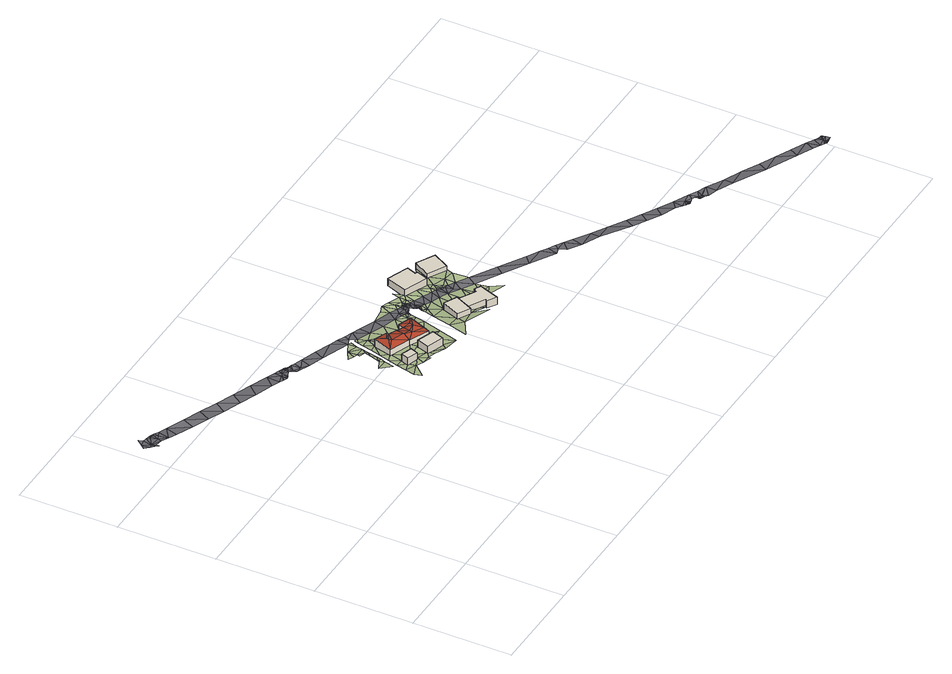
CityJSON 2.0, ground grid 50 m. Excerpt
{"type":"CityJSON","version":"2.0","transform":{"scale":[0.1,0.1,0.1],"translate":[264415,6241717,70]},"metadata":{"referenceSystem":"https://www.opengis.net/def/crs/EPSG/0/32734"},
"CityObjects":{
"building1":{"type":"Building","attributes":{"building":"garage","building:levels":1,"building_height":4.1,"roof_height":82.5,"ground_height":78,"plus_code":"4FRW3F62+RWP"},"geometry":[{"type":"Solid","lod":"1","boundaries":[[[[0,1,2,3]],[[1,4,5,2]],[[4,6,7,5]],[[6,0,3,7]],[[3,2,5,7]],[[6,4,1,0]]]]}]},
"building2":{"type":"Building","attributes":{"address":"40 Hackney Lane University Estate Cape Town","building":"house","building:levels":1,"building_height":4.1,"roof_height":81.2,"ground_height":76.1,"plus_code":"4FRW3F62+VXJ"},"geometry":[{"type":"Solid","lod":"2","boundaries":[[[[8,9,10]],[[10,9,11]],[[12,8,13]],[[12,13,14]],[[10,13,8]],[[14,15,12]],[[14,13,16]],[[14,16,15]],[[13,10,16]],[[16,10,11]],[[16,11,17]],[[18,19,16,17]],[[19,20,15,16]],[[20,21,12,15]],[[21,22,8,12]],[[22,23,9,8]],[[23,24,11,9]],[[24,18,17,11]],[[24,23,22,21,20,19,18]]]],"semantics":{"surfaces":[{"type":"RoofSurface"},{"type":"WallSurface"},{"type":"GroundSurface"}],"values":[[0,0,0,0,0,0,0,0,0,0,0,1,1,1,1,1,1,1,2]]}}]},
"building3":{"type":"Building","attributes":{"address":"University Estate Cape Town","building":"house","building:levels":1,"building_height":4.1,"roof_height":82.1,"ground_height":77.3,"plus_code":"4FRW3F62+RXH"},"geometry":[{"type":"Solid","lod":"1","boundaries":[[[[25,26,27,28]],[[26,29,30,27]],[[29,31,32,30]],[[31,25,28,32]],[[28,27,30,32]],[[31,29,26,25]]]]}]},
"building4":{"type":"Building","attributes":{"address":"42 Ritchie Street University Estate Cape Town","building":"house","building:levels":1,"building_height":4.1,"roof_height":80.8,"ground_height":75.6,"plus_code":"4FRW3F63+V26"},"geometry":[{"type":"Solid","lod":"2","boundaries":[[[[33,34,35]],[[33,36,34]],[[34,36,37]],[[37,36,38]],[[37,38,39]],[[34,37,35]],[[35,37,40]],[[41,42,38]],[[41,38,36]],[[39,40,37]],[[42,43,39]],[[42,39,38]],[[40,39,44]],[[44,39,43]],[[45,46,44,43]],[[46,47,40,44]],[[47,48,35,40]],[[48,49,33,35]],[[49,50,36,33]],[[50,51,41,36]],[[51,52,42,41]],[[52,45,43,42]],[[52,51,50,49,48,47,46,45]]]],"semantics":{"surfaces":[{"type":"RoofSurface"},{"type":"WallSurface"},{"type":"GroundSurface"}],"values":[[0,0,0,0,0,0,0,0,0,0,0,0,0,0,1,1,1,1,1,1,1,1,2]]}}]},
"building5":{"type":"Building","attributes":{"address":"44 Ritchie Street University Estate Cape Town","building":"house","building:levels":1,"building_height":4.1,"roof_height":80.1,"ground_height":74.9,"plus_code":"4FRW3F63+R4M"},"geometry":[{"type":"Solid","lod":"1","boundaries":[[[[53,54,55,56]],[[54,57,58,55]],[[57,59,60,58]],[[59,61,62,60]],[[61,53,56,62]],[[56,55,58,60,62]],[[61,59,57,54,53]]]]}]},
"building6":{"type":"Building","attributes":{"address":"46 Ritchie Street University Estate Cape Town","building":"house","building:levels":1,"building_height":4.1,"roof_height":79.3,"ground_height":73.9,"plus_code":"4FRW3F63+R57"},"geometry":[{"type":"Solid","lod":"1","boundaries":[[[[63,64,65,66]],[[64,67,68,65]],[[67,69,70,68]],[[69,71,72,70]],[[71,73,74,72]],[[73,75,76,74]],[[75,77,78,76]],[[77,63,66,78]],[[66,65,68,70,72,74,76,78]],[[77,75,73,71,69,67,64,63]]]]}]},
"building7":{"type":"Building","attributes":{"address":"51 Ritchie Street University Estate Cape Town","building":"house","building:levels":1,"building_height":4.1,"roof_height":77.3,"ground_height":72.5,"plus_code":"4FRW3F63+W5V"},"geometry":[{"type":"Solid","lod":"1","boundaries":[[[[79,80,81,82]],[[80,83,84,81]],[[83,85,86,84]],[[85,87,88,86]],[[87,89,90,88]],[[89,79,82,90]],[[82,81,84,86,88,90]],[[89,87,85,83,80,79]]]]}]},
"building8":{"type":"Building","attributes":{"address":"53 Ritchie Street University Estate Cape Town","building":"house","building:levels":1,"building_height":4.1,"roof_height":76.3,"ground_height":70.4,"plus_code":"4FRW3F63+W6Q"},"geometry":[{"type":"Solid","lod":"1","boundaries":[[[[91,92,93,94]],[[92,95,96,93]],[[95,97,98,96]],[[97,91,94,98]],[[94,93,96,98]],[[97,95,92,91]]]]}]},
"terrain1":{"type":"TINRelief","geometry":[{"type":"CompositeSurface","lod":"1","boundaries":[[[99,100,101]],[[101,100,102]],[[103,104,105]],[[106,107,102]],[[100,106,102]],[[105,104,108]],[[107,106,0]],[[109,106,100]],[[107,0,110]],[[108,104,111]],[[109,100,112]],[[108,111,113]],[[113,114,108]],[[115,116,117]],[[110,0,118]],[[119,109,112]],[[120,119,112]],[[110,118,121]],[[122,123,124]],[[122,115,117]],[[125,114,113]],[[126,118,0]],[[124,114,125]],[[122,124,127]],[[119,128,109]],[[127,115,122]],[[126,109,128]],[[124,125,127]],[[118,129,121]],[[128,119,130]],[[121,129,131]],[[132,118,126]],[[133,115,127]],[[128,134,126]],[[133,135,115]],[[136,128,130]],[[129,137,131]],[[126,134,132]],[[135,133,138]],[[137,129,139]],[[140,128,136]],[[141,137,139]],[[129,142,139]],[[143,144,141]],[[143,141,139]],[[132,134,145]],[[20,139,142]],[[146,140,136]],[[20,147,148]],[[25,145,134]],[[139,20,149]],[[150,143,139]],[[148,149,20]],[[140,146,25]],[[149,148,151]],[[139,149,150]],[[145,25,152]],[[153,149,151]],[[154,153,151]],[[25,146,155]],[[25,155,152]],[[149,156,150]],[[153,156,149]],[[152,155,157]],[[157,155,158]],[[153,159,156]],[[157,158,48]],[[159,153,48]],[[160,161,162]],[[159,48,163]],[[48,158,164]],[[48,164,163]],[[165,161,160]],[[159,163,166]],[[165,167,161]],[[168,169,170]],[[171,166,163]],[[163,164,172]],[[173,171,163]],[[173,163,172]],[[160,174,165]],[[175,171,173]],[[173,172,176]],[[177,175,173]],[[178,173,176]],[[173,179,177]],[[178,179,173]],[[180,177,179]],[[178,181,179]],[[179,182,180]],[[181,183,179]],[[179,183,182]],[[170,184,168]],[[185,182,183]],[[167,165,186]],[[187,184,170]],[[167,188,189]],[[160,190,174]],[[186,188,167]],[[188,191,189]],[[192,184,187]],[[191,193,194]],[[187,195,192]],[[191,188,193]],[[196,194,193]],[[197,194,196]],[[198,197,199]],[[197,196,199]],[[199,200,198]],[[201,198,200]],[[192,202,184]],[[203,200,199]],[[204,199,196]],[[205,192,195]],[[206,193,188]],[[204,203,199]],[[193,206,196]],[[195,207,205]],[[208,204,196]],[[206,208,196]],[[209,205,207]],[[207,210,209]],[[211,192,205]],[[212,205,209]],[[213,174,214]],[[188,215,206]],[[210,216,209]],[[217,216,210]],[[218,216,217]],[[219,218,217]],[[216,220,209]],[[218,219,221]],[[216,218,220]],[[211,202,192]],[[221,222,218]],[[220,218,222]],[[212,209,220]],[[221,223,222]],[[211,205,212]],[[223,224,222]],[[225,188,186]],[[226,220,222]],[[220,226,212]],[[224,226,222]],[[174,227,214]],[[228,226,224]],[[211,212,226]],[[229,226,228]],[[215,188,225]],[[226,230,211]],[[231,202,211]],[[226,229,230]],[[232,230,229]],[[233,214,227]],[[230,231,211]],[[234,186,53]],[[235,233,227]],[[186,234,225]],[[230,232,236]],[[235,237,233]],[[231,230,236]],[[238,236,232]],[[239,231,236]],[[240,241,53]],[[234,53,241]],[[238,242,236]],[[242,238,243]],[[240,244,245]],[[240,246,241]],[[240,245,246]],[[247,248,249]],[[242,243,250]],[[250,243,251]],[[249,73,247]],[[251,252,250]],[[251,253,252]],[[250,254,242]],[[73,246,245]],[[252,255,250]],[[256,252,253]],[[257,256,253]],[[255,252,256]],[[255,254,250]],[[257,258,256]],[[249,259,73]],[[256,258,255]],[[257,260,258]],[[261,246,73]],[[259,261,73]],[[255,258,262]],[[255,263,254]],[[249,264,259]],[[258,260,262]],[[254,263,265]],[[260,266,262]],[[265,263,267]],[[268,269,270]],[[255,262,263]],[[263,270,267]],[[263,271,270]],[[266,272,262]],[[273,272,266]],[[274,263,262]],[[263,275,271]],[[274,262,272]]]}]},
"road1":{"type":"Road","attributes":{"highway":"residential","name":"Ritchie Street","surface":"asphalt","lanes":2,"width":5.5},"geometry":[{"type":"MultiSurface","lod":"1","boundaries":[[[276,277,278]],[[279,280,281]],[[282,283,284]],[[285,286,287]],[[288,279,289]],[[290,291,287]],[[281,289,279]],[[292,281,293]],[[292,293,294]],[[295,296,297]],[[298,299,300]],[[301,302,303]],[[304,251,241]],[[243,238,225]],[[305,306,171]],[[307,308,309]],[[310,311,312]],[[313,314,315]],[[316,317,318]],[[311,319,312]],[[135,320,321]],[[317,322,323]],[[321,320,324]],[[325,313,315]],[[316,318,314]],[[326,327,325]],[[328,329,330]],[[143,331,329]],[[150,169,332]],[[159,170,169]],[[333,334,217]],[[210,335,333]],[[336,298,337]],[[208,206,338]],[[333,217,210]],[[339,340,341]],[[342,343,344]],[[345,346,344]],[[347,348,349]],[[350,351,352]],[[353,354,355]],[[356,357,358]],[[359,260,360]],[[361,362,363]],[[364,365,366]],[[365,367,362]],[[368,369,370]],[[371,372,373]],[[371,374,372]],[[375,376,377]],[[378,379,380]],[[381,382,383]],[[384,385,386]],[[373,372,368]],[[387,388,389]],[[390,296,295]],[[391,392,393]],[[394,395,396]],[[135,328,320]],[[331,330,329]],[[266,246,261]],[[376,361,363]],[[283,282,397]],[[398,399,297]],[[400,401,402]],[[403,404,405]],[[406,354,353]],[[407,408,409]],[[385,406,350]],[[410,411,412]],[[159,169,156]],[[305,413,306]],[[350,386,385]],[[412,411,414]],[[175,305,171]],[[175,177,305]],[[415,416,305]],[[417,177,180]],[[180,182,417]],[[182,418,417]],[[419,420,418]],[[419,421,420]],[[418,182,185]],[[419,418,185]],[[422,357,356]],[[420,421,423]],[[418,420,417]],[[424,425,369]],[[357,422,409]],[[411,426,427]],[[381,383,428]],[[429,389,383]],[[410,430,350]],[[431,389,429]],[[386,350,430]],[[431,432,389]],[[389,432,380]],[[380,432,433]],[[380,433,378]],[[341,434,435]],[[436,406,353]],[[437,438,439]],[[384,354,385]],[[440,343,441]],[[342,347,343]],[[442,343,347]],[[347,342,443]],[[443,342,444]],[[444,342,445]],[[434,446,435]],[[232,447,215]],[[228,336,337]],[[219,217,334]],[[448,381,428]],[[388,383,389]],[[234,251,243]],[[301,449,302]],[[314,318,315]],[[346,437,439]],[[357,339,358]],[[358,339,450]],[[238,215,225]],[[451,452,449]],[[438,453,454]],[[450,339,341]],[[215,238,232]],[[201,452,451]],[[453,455,454]],[[338,302,452]],[[347,456,348]],[[302,449,452]],[[452,201,200]],[[454,455,457]],[[458,446,434]],[[203,204,452]],[[439,438,454]],[[452,200,203]],[[459,460,454]],[[454,457,459]],[[354,406,385]],[[461,351,350]],[[341,340,434]],[[456,347,443]],[[349,442,347]],[[343,442,441]],[[461,350,436]],[[406,436,350]],[[415,305,423]],[[417,305,177]],[[336,223,221]],[[207,299,210]],[[210,299,335]],[[338,204,208]],[[447,337,303]],[[462,460,463]],[[342,344,445]],[[439,446,346]],[[464,462,463]],[[335,334,333]],[[224,336,228]],[[334,336,221]],[[219,334,221]],[[379,387,380]],[[382,429,383]],[[388,465,466]],[[467,468,408]],[[426,411,352]],[[305,420,423]],[[417,420,305]],[[387,469,388]],[[379,469,387]],[[388,469,465]],[[389,380,387]],[[470,471,321]],[[472,325,315]],[[325,472,326]],[[395,473,396]],[[474,475,396]],[[318,317,323]],[[474,322,475]],[[475,322,317]],[[316,314,313]],[[476,394,475]],[[306,413,187]],[[224,223,336]],[[298,336,335]],[[298,477,337]],[[298,335,299]],[[336,334,335]],[[413,477,300]],[[166,171,306]],[[327,326,310]],[[313,317,316]],[[476,313,325]],[[476,325,327]],[[403,478,404]],[[285,287,291]],[[414,427,428]],[[448,428,479]],[[345,344,440]],[[346,446,344]],[[299,207,300]],[[337,477,303]],[[286,288,287]],[[281,480,289]],[[327,310,312]],[[312,309,327]],[[394,481,482]],[[317,313,476]],[[327,309,476]],[[273,261,375]],[[257,253,304]],[[452,204,338]],[[447,302,338]],[[454,460,462]],[[343,440,344]],[[306,159,166]],[[428,466,414]],[[388,428,383]],[[454,462,439]],[[445,344,458]],[[416,477,413]],[[207,195,300]],[[300,195,413]],[[477,298,300]],[[476,475,317]],[[475,394,396]],[[480,281,483]],[[289,290,287]],[[447,206,215]],[[447,229,337]],[[400,308,484]],[[319,307,312]],[[481,476,309]],[[464,435,446]],[[439,462,446]],[[402,401,485]],[[319,486,307]],[[486,308,307]],[[309,312,307]],[[309,308,481]],[[400,487,488]],[[308,402,481]],[[488,489,401]],[[296,390,490]],[[404,291,405]],[[290,405,291]],[[447,303,302]],[[229,228,337]],[[289,287,288]],[[425,424,479]],[[479,424,448]],[[464,446,462]],[[458,344,446]],[[480,290,289]],[[480,405,290]],[[408,407,467]],[[411,427,414]],[[206,447,338]],[[229,447,232]],[[352,351,491]],[[411,410,350]],[[375,377,273]],[[360,260,257]],[[490,390,487]],[[304,253,251]],[[304,360,257]],[[304,241,360]],[[359,246,266]],[[292,278,281]],[[187,413,195]],[[305,416,413]],[[492,397,282]],[[405,480,403]],[[484,308,486]],[[308,400,402]],[[281,278,277]],[[492,480,483]],[[403,492,478]],[[277,483,281]],[[281,280,293]],[[399,398,391]],[[481,394,476]],[[482,395,394]],[[352,411,350]],[[426,352,467]],[[400,488,401]],[[491,468,352]],[[352,468,467]],[[490,487,400]],[[489,485,401]],[[490,400,484]],[[393,284,283]],[[365,364,367]],[[493,494,495]],[[392,391,398]],[[494,374,371]],[[280,496,293]],[[187,170,306]],[[159,306,170]],[[266,261,273]],[[282,478,492]],[[407,409,422]],[[470,321,324]],[[359,266,260]],[[480,492,403]],[[360,241,359]],[[241,246,359]],[[169,150,156]],[[362,361,365]],[[494,493,374]],[[376,363,497]],[[243,225,234]],[[241,251,234]],[[331,150,332]],[[329,328,135]],[[150,331,143]],[[493,364,366]],[[395,470,473]],[[482,471,395]],[[470,395,471]],[[295,297,399]],[[284,393,392]],[[466,428,388]],[[427,479,428]],[[377,376,497]],[[364,493,495]],[[369,425,370]],[[373,368,370]]]}]}
},
"vertices":[
[1099,913,80],[1085,874,80],[1085,874,121],[1099,913,121],[1139,855,80],[1139,855,121],[1153,893,80],[1153,893,121],
[1121,982,102],[1229,943,102],[1177,1004,115],[1244,980,115],[1160,1082,102],[1174,1022,115],[1178,1031,115],[1227,1057,102],[1223,1044,102],[1263,1029,102],[1263,1029,61],[1223,1044,61],[1227,1057,61],[1160,1082,61],[1121,982,61],[1229,943,61],[1244,980,61],
[1318,871,73],[1231,901,73],[1231,901,114],[1318,871,114],[1209,838,73],[1209,838,114],[1297,809,73],[1297,809,114],
[1313,1042,97],[1330,996,110],[1379,1016,97],[1302,1014,97],[1323,976,110],[1282,966,110],[1279,957,107],[1345,931,97],[1263,1029,97],[1244,980,110],[1229,943,97],[1334,902,97],[1229,943,56],[1334,902,56],[1345,931,56],[1379,1016,56],[1313,1042,56],[1302,1014,56],[1263,1029,56],[1244,980,56],
[1622,912,49],[1557,944,49],[1557,944,90],[1622,912,90],[1511,851,49],[1511,851,90],[1577,819,49],[1577,819,90],[1590,845,49],[1590,845,90],
[1622,912,39],[1590,845,39],[1590,845,80],[1622,912,80],[1678,797,39],[1678,797,80],[1672,787,39],[1672,787,80],[1718,760,39],[1718,760,80],[1755,862,39],[1755,862,80],[1724,880,39],[1724,880,80],[1712,862,39],[1712,862,80],
[1585,1157,25],[1708,1111,25],[1708,1111,66],[1585,1157,66],[1730,1171,25],[1730,1171,66],[1717,1176,25],[1717,1176,66],[1735,1224,25],[1735,1224,66],[1626,1265,25],[1626,1265,66],
[1902,1173,4],[1810,1223,4],[1810,1223,45],[1902,1173,45],[1763,1138,4],[1763,1138,45],[1855,1088,4],[1855,1088,45],
[1026,769,100],[1085,830,94],[1017,804,100],[1038,859,89],[1040,923,86],[1060,977,77],[1002,976,81],[1085,874,86],[1059,913,82],[1054,1003,77],[1139,855,91],[1080,968,77],[1071,1004,77],[1124,816,91],[1081,1031,73],[1072,1054,73],[1070,1172,57],[1011,1137,67],[1043,1125,65],[1121,982,77],[1169,816,87],[1164,801,93],[1101,1023,72],[1061,1118,65],[1055,1102,69],[1086,1091,69],[1102,1086,65],[1153,893,82],[1116,1121,59],[1209,838,82],[1160,1082,63],[1207,802,89],[1122,1077,65],[1229,943,76],[1129,1157,52],[1231,901,80],[1128,1200,52],[1268,780,85],[1143,1132,56],[1144,1194,50],[1191,1134,56],[1297,809,76],[1157,1168,50],[1190,1071,63],[1180,1181,50],[1165,1187,50],[1296,916,70],[1356,772,74],[1223,1044,65],[1241,1037,65],[1265,1068,57],[1252,1155,49],[1263,1029,65],[1334,902,73],[1313,1042,62],[1302,1014,62],[1393,874,66],[1324,1128,47],[1345,931,64],[1430,975,58],[1392,1104,50],[1489,802,78],[1445,853,72],[1408,752,81],[1428,1058,50],[1448,1025,50],[1511,851,68],[1429,1090,50],[1482,955,60],[1419,1190,43],[1343,1181,44],[1428,1150,45],[1448,1083,46],[1460,1057,46],[1459,1072,46],[1577,819,65],[1457,1079,46],[1463,1067,46],[1462,1078,46],[1465,1071,46],[1465,1075,46],[1464,1077,46],[1466,1074,46],[1466,1076,46],[1466,1075,46],[1457,1205,43],[1467,1076,46],[1557,944,55],[1470,1134,43],[1529,1010,48],[1501,1005,54],[1627,749,75],[1510,1031,48],[1494,1159,42],[1519,1036,48],[1516,1047,48],[1491,1127,43],[1522,1047,48],[1517,1051,48],[1519,1056,43],[1520,1053,48],[1521,1056,43],[1519,1057,43],[1494,1192,42],[1522,1056,48],[1524,1055,48],[1505,1129,41],[1538,1049,48],[1512,1119,41],[1529,1053,48],[1515,1122,41],[1515,1118,41],[1526,1142,41],[1520,1126,41],[1590,845,65],[1643,816,52],[1557,1042,45],[1517,1118,41],[1517,1117,41],[1518,1117,41],[1518,1116,41],[1519,1120,41],[1519,1116,41],[1521,1118,41],[1521,1115,41],[1523,1114,41],[1594,1027,41],[1526,1125,41],[1638,781,65],[1529,1112,41],[1541,1107,41],[1554,1134,39],[1556,1170,38],[1565,1098,40],[1660,807,52],[1639,1010,41],[1672,787,54],[1585,1157,38],[1678,797,54],[1612,1079,39],[1570,1210,34],[1677,882,46],[1684,992,41],[1646,1134,36],[1659,1061,37],[1712,862,41],[1724,880,41],[1747,957,35],[1737,811,44],[1744,775,43],[1762,829,41],[1684,1081,37],[1682,1052,38],[1697,1055,36],[1706,1043,36],[1708,1111,31],[1713,1081,35],[1712,1051,36],[1709,1041,36],[1731,1041,36],[1820,857,36],[1742,1022,34],[1810,922,34],[1782,1061,32],[1763,1138,28],[1860,797,37],[1716,1134,31],[1776,1004,35],[1723,1152,31],[1728,1205,28],[1717,1176,28],[1730,1171,28],[1773,1199,25],[1836,1052,32],[1842,967,33],[1855,1088,27],[1810,1223,19],
[49,1583,65],[49,1596,65],[36,1598,67],[76,1662,59],[55,1665,59],[46,1620,61],[197,1622,51],[258,1524,53],[288,1586,51],[103,1658,56],[100,1659,56],[101,1655,57],[97,1660,56],[90,1649,57],[102,1651,57],[106,1658,56],[23,1613,63],[23,1658,60],[3,1636,63],[605,1389,50],[653,1444,47],[562,1480,46],[1512,1108,41],[1512,1115,41],[1501,1118,41],[1515,1065,43],[1522,1066,43],[1511,1074,43],[1703,1033,36],[1468,1084,46],[1448,1113,43],[822,1372,47],[802,1363,47],[833,1359,47],[842,1370,47],[839,1372,47],[835,1368,47],[848,1360,47],[850,1362,47],[850,1364,47],[851,1360,47],[853,1357,47],[852,1361,47],[836,1373,47],[1093,1272,49],[984,1253,52],[857,1359,47],[855,1360,47],[1013,1302,49],[845,1362,47],[845,1368,47],[840,1365,47],[1134,1258,49],[1164,1217,48],[1174,1243,48],[1216,1227,47],[1258,1212,46],[1516,1117,41],[1517,1116,41],[1515,1114,41],[1518,1112,41],[1524,1095,43],[1529,1061,43],[3306,86,54],[3377,45,62],[3404,93,57],[3446,10,63],[3449,8,63],[3452,18,63],[3485,14,63],[3480,34,63],[3448,6,70],[3448,5,70],[3449,5,70],[2863,340,23],[2868,332,23],[2881,343,23],[2860,337,23],[2859,338,23],[2859,337,23],[3191,215,37],[3164,167,41],[3262,175,45],[1727,988,38],[1722,1025,36],[2190,710,28],[2207,763,25],[2174,782,26],[2282,722,22],[2227,721,25],[2238,683,27],[2240,745,25],[2611,476,14],[2677,438,16],[2644,520,10],[2488,607,13],[2544,513,14],[2571,561,11],[2391,598,29],[1937,851,34],[2063,781,30],[1975,893,30],[2811,364,17],[2812,364,17],[2811,365,17],[2793,374,17],[2802,369,17],[2808,374,17],[2858,339,23],[2860,339,23],[2858,340,23],[2814,366,17],[2816,373,17],[2810,367,17],[692,1355,53],[432,1457,48],[380,1551,48],[345,1490,51],[846,1329,48],[879,1308,48],[872,1353,48],[172,1558,56],[471,1515,46],[519,1423,49],[782,1352,51],[777,1337,51],[797,1330,50],[123,1627,57],[129,1649,57],[115,1648,57],[2860,338,23],[3026,307,25],[2935,295,31],[3012,252,36],[2856,347,23],[2873,357,17],[2854,356,23],[1482,1106,43],[2848,375,17],[1476,1080,46],[1485,1084,46],[1466,1079,46],[1467,1077,46],[1468,1076,46],[1468,1078,46],[1469,1077,46],[3109,261,33],[1471,1078,46],[2741,403,23],[2716,480,10],[2903,376,17],[2862,399,17],[2816,393,17],[2806,367,17],[2857,342,23],[2809,365,17],[2810,365,17],[2810,364,17],[3412,25,62],[3440,72,57],[2861,336,23],[3478,43,63],[3476,48,63],[3471,44,63],[3456,6,70],[3452,5,70],[3450,5,70],[3445,6,70],[3443,7,62],[3439,10,62],[3457,34,63],[1535,1079,43],[2776,384,20],[1517,1061,43],[3333,134,49],[1518,1058,43],[1521,1059,43],[3476,50,63],[3473,50,63],[3475,52,63],[3447,4,70],[3474,53,63],[3430,15,62],[3472,54,63],[3470,55,63],[2864,335,23],[3464,49,63],[3466,57,59],[3457,62,59],[2821,367,17],[2830,369,17],[2944,353,23],[2897,316,22],[2816,366,17],[933,1331,48],[912,1279,50],[847,1366,47],[892,1346,48],[862,1357,47],[857,1351,48],[841,1354,48],[1503,1093,43],[151,1640,53],[2789,439,13],[102,1619,57],[824,1341,50],[840,1305,54],[85,1592,65],[790,1391,47],[788,1326,51],[813,1382,47],[735,1338,53],[757,1330,51],[779,1322,51],[745,1409,46],[2878,327,23],[128,1575,61],[2308,644,23],[2406,653,15],[2323,699,20],[50,1688,59],[2108,819,27]
]}
